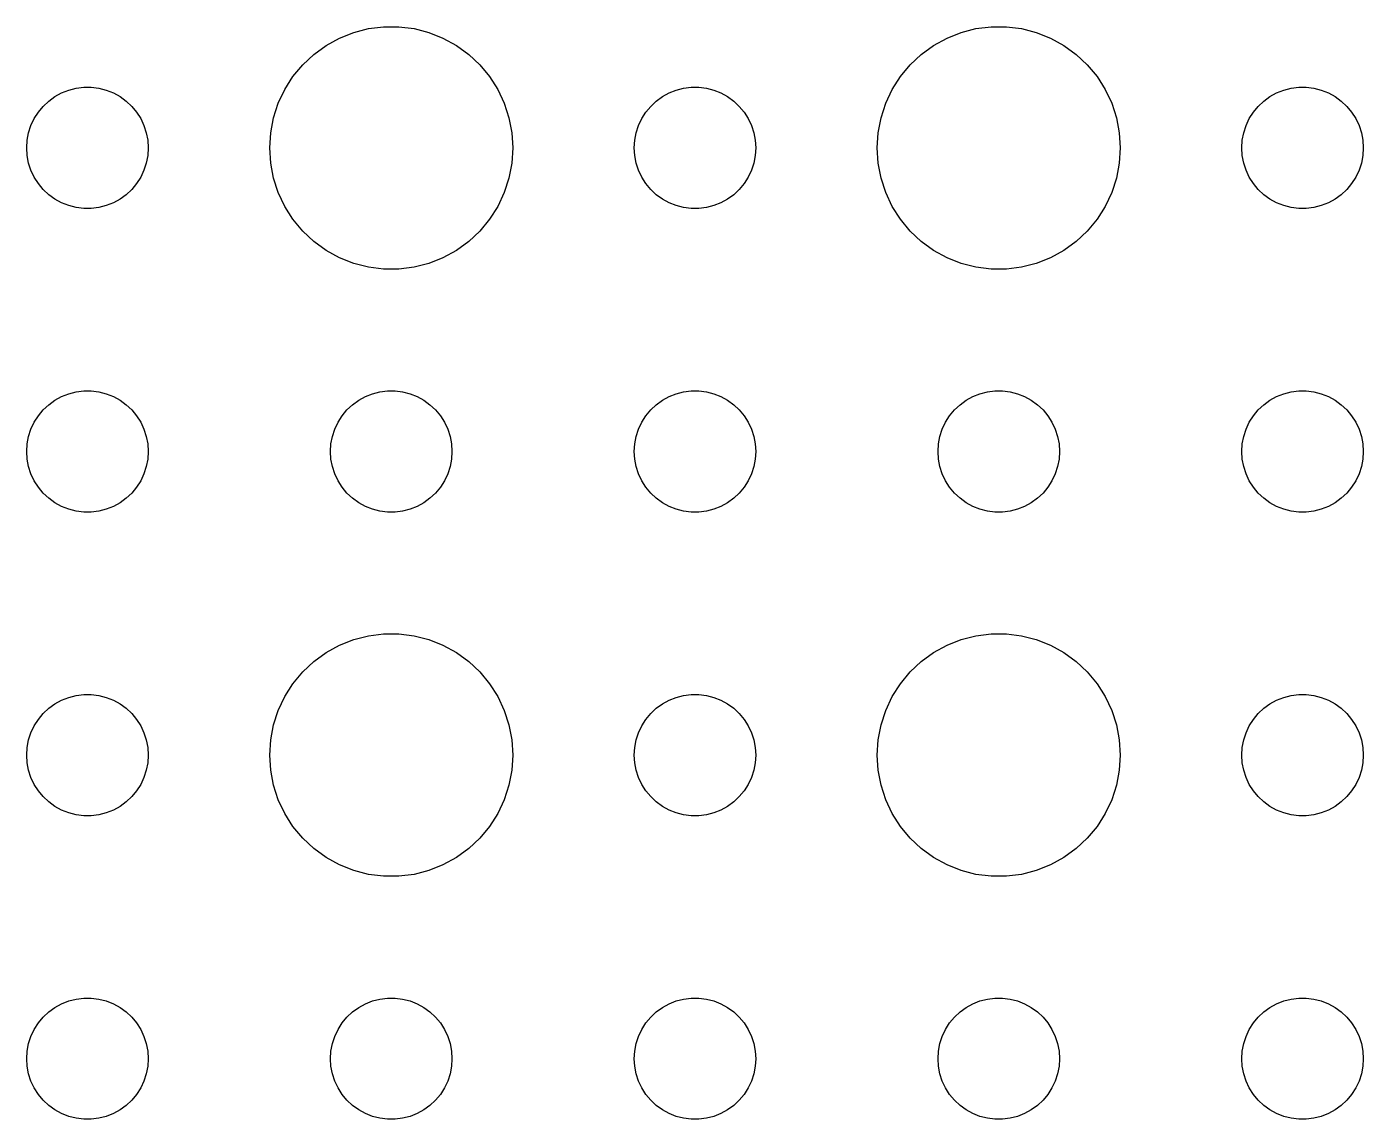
# Model space of a CAD drawing. Header units: metres. Extents: x -127 to 127, y -127 to 127.
# Drawn here: x -24 to 9, y -54 to -27.01 of the extents above; entities that cross this region are included whole.
import ezdxf

# ---------------------------------------------------------------- set-up
doc = ezdxf.new("R2010")
doc.units = ezdxf.units.M

msp = doc.modelspace()

# ---------------------------------------------------------------- linework, layer by layer
for p, q in [((-15.927, -27.1468), (-15.5621, -27.0531)), ((-15.5621, -27.0531), (-15.1884, -27.0059)), ((-15.1884, -27.0059), (-14.8116, -27.0059)), ((-14.8116, -27.0059), (-14.4379, -27.0531)), ((-14.4379, -27.0531), (-14.0729, -27.1468)), ((-0.92705, -27.1468), (-0.56213, -27.0531)), ((-0.56213, -27.0531), (-0.18837, -27.0059)), ((-0.18837, -27.0059), (0.18837, -27.0059)), ((0.18837, -27.0059), (0.56213, -27.0531)), ((0.56213, -27.0531), (0.92705, -27.1468)), ((-16.6075, -27.467), (-16.2773, -27.2855)), ((-16.2773, -27.2855), (-15.927, -27.1468)), ((-14.0729, -27.1468), (-13.7227, -27.2855)), ((-13.7227, -27.2855), (-13.3925, -27.467)), ((-1.60747, -27.467), (-1.27733, -27.2855)), ((-1.27733, -27.2855), (-0.92705, -27.1468)), ((0.92705, -27.1468), (1.27733, -27.2855)), ((1.27733, -27.2855), (1.60747, -27.467)), ((-17.1869, -27.9464), (-16.9123, -27.6884)), ((-16.9123, -27.6884), (-16.6075, -27.467)), ((-13.3925, -27.467), (-13.0877, -27.6884)), ((-13.0877, -27.6884), (-12.8131, -27.9464)), ((-2.1869, -27.9464), (-1.91226, -27.6884)), ((-1.91226, -27.6884), (-1.60747, -27.467)), ((1.60747, -27.467), (1.91226, -27.6884)), ((1.91226, -27.6884), (2.1869, -27.9464)), ((-17.427, -28.2366), (-17.1869, -27.9464)), ((-12.8131, -27.9464), (-12.5729, -28.2366)), ((-2.42705, -28.2366), (-2.1869, -27.9464)), ((2.1869, -27.9464), (2.42705, -28.2366)), ((-17.6289, -28.5547), (-17.427, -28.2366)), ((-12.5729, -28.2366), (-12.3711, -28.5547)), ((-2.62891, -28.5547), (-2.42705, -28.2366)), ((2.42705, -28.2366), (2.62891, -28.5547)), ((-23.3037, -28.7335), (-23.1387, -28.6427)), ((-23.1387, -28.6427), (-22.9635, -28.5734)), ((-22.9635, -28.5734), (-22.7811, -28.5266)), ((-22.7811, -28.5266), (-22.5942, -28.503)), ((-22.5942, -28.503), (-22.4058, -28.503)), ((-22.4058, -28.503), (-22.2189, -28.5266)), ((-22.2189, -28.5266), (-22.0365, -28.5734)), ((-22.0365, -28.5734), (-21.8613, -28.6427)), ((-21.8613, -28.6427), (-21.6963, -28.7335)), ((-17.7893, -28.8956), (-17.6289, -28.5547)), ((-12.3711, -28.5547), (-12.2107, -28.8956)), ((-8.30373, -28.7335), (-8.13866, -28.6427)), ((-8.13866, -28.6427), (-7.96352, -28.5734)), ((-7.96352, -28.5734), (-7.78107, -28.5266)), ((-7.78107, -28.5266), (-7.59418, -28.503)), ((-7.59418, -28.503), (-7.40581, -28.503)), ((-7.40581, -28.503), (-7.21892, -28.5266)), ((-7.21892, -28.5266), (-7.03647, -28.5734)), ((-7.03647, -28.5734), (-6.86133, -28.6427)), ((-6.86133, -28.6427), (-6.69626, -28.7335)), ((-2.78932, -28.8956), (-2.62891, -28.5547)), ((2.62891, -28.5547), (2.78932, -28.8956)), ((6.69626, -28.7335), (6.86133, -28.6427)), ((6.86133, -28.6427), (7.03647, -28.5734)), ((7.03647, -28.5734), (7.21892, -28.5266)), ((7.21892, -28.5266), (7.40581, -28.503)), ((7.40581, -28.503), (7.59418, -28.503)), ((7.59418, -28.503), (7.78107, -28.5266)), ((7.78107, -28.5266), (7.96352, -28.5734)), ((7.96352, -28.5734), (8.13866, -28.6427)), ((8.13866, -28.6427), (8.30373, -28.7335)), ((-23.7135, -29.1183), (-23.5934, -28.9732)), ((-23.5934, -28.9732), (-23.4561, -28.8442)), ((-23.4561, -28.8442), (-23.3037, -28.7335)), ((-21.6963, -28.7335), (-21.5439, -28.8442)), ((-21.5439, -28.8442), (-21.4065, -28.9732)), ((-21.4065, -28.9732), (-21.2865, -29.1183)), ((-17.9057, -29.2539), (-17.7893, -28.8956)), ((-12.2107, -28.8956), (-12.0942, -29.2539)), ((-8.71352, -29.1183), (-8.59344, -28.9732)), ((-8.59344, -28.9732), (-8.45613, -28.8442)), ((-8.45613, -28.8442), (-8.30373, -28.7335)), ((-6.69626, -28.7335), (-6.54385, -28.8442)), ((-6.54385, -28.8442), (-6.40654, -28.9732)), ((-6.40654, -28.9732), (-6.28647, -29.1183)), ((-2.90575, -29.2539), (-2.78932, -28.8956)), ((2.78932, -28.8956), (2.90575, -29.2539)), ((6.28647, -29.1183), (6.40654, -28.9732)), ((6.40654, -28.9732), (6.54385, -28.8442)), ((6.54385, -28.8442), (6.69626, -28.7335)), ((8.30373, -28.7335), (8.45613, -28.8442)), ((8.45613, -28.8442), (8.59344, -28.9732)), ((8.59344, -28.9732), (8.71352, -29.1183)), ((-23.8947, -29.4478), (-23.8145, -29.2774)), ((-23.8145, -29.2774), (-23.7135, -29.1183)), ((-21.2865, -29.1183), (-21.1855, -29.2774)), ((-21.1855, -29.2774), (-21.1053, -29.4478)), ((-17.9763, -29.624), (-17.9057, -29.2539)), ((-12.0942, -29.2539), (-12.0237, -29.624)), ((-8.89465, -29.4478), (-8.81445, -29.2774)), ((-8.81445, -29.2774), (-8.71352, -29.1183)), ((-6.28647, -29.1183), (-6.18553, -29.2774)), ((-6.18553, -29.2774), (-6.10533, -29.4478)), ((-2.97633, -29.624), (-2.90575, -29.2539)), ((2.90575, -29.2539), (2.97633, -29.624)), ((6.10533, -29.4478), (6.18553, -29.2774)), ((6.18553, -29.2774), (6.28647, -29.1183)), ((8.71352, -29.1183), (8.81445, -29.2774)), ((8.81445, -29.2774), (8.89465, -29.4478)), ((-23.9882, -29.812), (-23.9529, -29.627)), ((-23.9529, -29.627), (-23.8947, -29.4478)), ((-21.1053, -29.4478), (-21.0471, -29.627)), ((-21.0471, -29.627), (-21.0118, -29.812)), ((-18, -30), (-17.9763, -29.624)), ((-12.0237, -29.624), (-12, -30)), ((-8.98816, -29.812), (-8.95287, -29.627)), ((-8.95287, -29.627), (-8.89465, -29.4478)), ((-6.10533, -29.4478), (-6.04712, -29.627)), ((-6.04712, -29.627), (-6.01183, -29.812)), ((-3, -30), (-2.97633, -29.624)), ((2.97633, -29.624), (3, -30)), ((6.01183, -29.812), (6.04712, -29.627)), ((6.04712, -29.627), (6.10533, -29.4478)), ((8.89465, -29.4478), (8.95287, -29.627)), ((8.95287, -29.627), (8.98816, -29.812)), ((-24, -30), (-23.9882, -29.812)), ((-23.9882, -30.188), (-24, -30)), ((-21.0118, -29.812), (-21, -30)), ((-21, -30), (-21.0118, -30.188)), ((-17.9763, -30.376), (-18, -30)), ((-12, -30), (-12.0237, -30.376)), ((-9, -30), (-8.98816, -29.812)), ((-8.98816, -30.188), (-9, -30)), ((-6.01183, -29.812), (-6, -30)), ((-6, -30), (-6.01183, -30.188)), ((-2.97633, -30.376), (-3, -30)), ((3, -30), (2.97633, -30.376)), ((6, -30), (6.01183, -29.812)), ((6.01183, -30.188), (6, -30)), ((8.98816, -29.812), (9, -30)), ((9, -30), (8.98816, -30.188)), ((-23.9529, -30.373), (-23.9882, -30.188)), ((-21.0118, -30.188), (-21.0471, -30.373)), ((-8.95287, -30.373), (-8.98816, -30.188)), ((-6.01183, -30.188), (-6.04712, -30.373)), ((6.04712, -30.373), (6.01183, -30.188)), ((8.98816, -30.188), (8.95287, -30.373)), ((-23.8947, -30.5522), (-23.9529, -30.373)), ((-23.8145, -30.7226), (-23.8947, -30.5522)), ((-21.1053, -30.5522), (-21.1855, -30.7226)), ((-21.0471, -30.373), (-21.1053, -30.5522)), ((-17.9057, -30.7461), (-17.9763, -30.376)), ((-12.0237, -30.376), (-12.0942, -30.7461)), ((-8.89465, -30.5522), (-8.95287, -30.373)), ((-8.81445, -30.7226), (-8.89465, -30.5522)), ((-6.10533, -30.5522), (-6.18553, -30.7226)), ((-6.04712, -30.373), (-6.10533, -30.5522)), ((-2.90575, -30.7461), (-2.97633, -30.376)), ((2.97633, -30.376), (2.90575, -30.7461)), ((6.10533, -30.5522), (6.04712, -30.373)), ((6.18553, -30.7226), (6.10533, -30.5522)), ((8.89465, -30.5522), (8.81445, -30.7226)), ((8.95287, -30.373), (8.89465, -30.5522)), ((-23.7135, -30.8817), (-23.8145, -30.7226)), ((-23.5934, -31.0268), (-23.7135, -30.8817)), ((-21.2865, -30.8817), (-21.4065, -31.0268)), ((-21.1855, -30.7226), (-21.2865, -30.8817)), ((-17.7893, -31.1044), (-17.9057, -30.7461)), ((-12.0942, -30.7461), (-12.2107, -31.1044)), ((-8.71352, -30.8817), (-8.81445, -30.7226)), ((-8.59344, -31.0268), (-8.71352, -30.8817)), ((-6.28647, -30.8817), (-6.40654, -31.0268)), ((-6.18553, -30.7226), (-6.28647, -30.8817)), ((-2.78932, -31.1044), (-2.90575, -30.7461)), ((2.90575, -30.7461), (2.78932, -31.1044)), ((6.28647, -30.8817), (6.18553, -30.7226)), ((6.40654, -31.0268), (6.28647, -30.8817)), ((8.71352, -30.8817), (8.59344, -31.0268)), ((8.81445, -30.7226), (8.71352, -30.8817)), ((-23.4561, -31.1558), (-23.5934, -31.0268)), ((-23.3037, -31.2665), (-23.4561, -31.1558)), ((-23.1387, -31.3572), (-23.3037, -31.2665)), ((-21.6963, -31.2665), (-21.8613, -31.3572)), ((-21.5439, -31.1558), (-21.6963, -31.2665)), ((-21.4065, -31.0268), (-21.5439, -31.1558)), ((-17.6289, -31.4453), (-17.7893, -31.1044)), ((-12.2107, -31.1044), (-12.3711, -31.4453)), ((-8.45613, -31.1558), (-8.59344, -31.0268)), ((-8.30373, -31.2665), (-8.45613, -31.1558)), ((-8.13866, -31.3572), (-8.30373, -31.2665)), ((-6.69626, -31.2665), (-6.86133, -31.3572)), ((-6.54385, -31.1558), (-6.69626, -31.2665)), ((-6.40654, -31.0268), (-6.54385, -31.1558)), ((-2.62891, -31.4453), (-2.78932, -31.1044)), ((2.78932, -31.1044), (2.62891, -31.4453)), ((6.54385, -31.1558), (6.40654, -31.0268)), ((6.69626, -31.2665), (6.54385, -31.1558)), ((6.86133, -31.3572), (6.69626, -31.2665)), ((8.30373, -31.2665), (8.13866, -31.3572)), ((8.45613, -31.1558), (8.30373, -31.2665)), ((8.59344, -31.0268), (8.45613, -31.1558)), ((-22.9635, -31.4266), (-23.1387, -31.3572)), ((-22.7811, -31.4734), (-22.9635, -31.4266)), ((-22.5942, -31.497), (-22.7811, -31.4734)), ((-22.4058, -31.497), (-22.5942, -31.497)), ((-22.2189, -31.4734), (-22.4058, -31.497)), ((-22.0365, -31.4266), (-22.2189, -31.4734)), ((-21.8613, -31.3572), (-22.0365, -31.4266)), ((-17.427, -31.7634), (-17.6289, -31.4453)), ((-12.3711, -31.4453), (-12.5729, -31.7634)), ((-7.96352, -31.4266), (-8.13866, -31.3572)), ((-7.78107, -31.4734), (-7.96352, -31.4266)), ((-7.59418, -31.497), (-7.78107, -31.4734)), ((-7.40581, -31.497), (-7.59418, -31.497)), ((-7.21892, -31.4734), (-7.40581, -31.497)), ((-7.03647, -31.4266), (-7.21892, -31.4734)), ((-6.86133, -31.3572), (-7.03647, -31.4266)), ((-2.42705, -31.7634), (-2.62891, -31.4453)), ((2.62891, -31.4453), (2.42705, -31.7634)), ((7.03647, -31.4266), (6.86133, -31.3572)), ((7.21892, -31.4734), (7.03647, -31.4266)), ((7.40581, -31.497), (7.21892, -31.4734)), ((7.59418, -31.497), (7.40581, -31.497)), ((7.78107, -31.4734), (7.59418, -31.497)), ((7.96352, -31.4266), (7.78107, -31.4734)), ((8.13866, -31.3572), (7.96352, -31.4266)), ((-17.1869, -32.0536), (-17.427, -31.7634)), ((-12.5729, -31.7634), (-12.8131, -32.0536)), ((-2.1869, -32.0536), (-2.42705, -31.7634)), ((2.42705, -31.7634), (2.1869, -32.0536)), ((-16.9123, -32.3115), (-17.1869, -32.0536)), ((-16.6075, -32.533), (-16.9123, -32.3115)), ((-13.0877, -32.3115), (-13.3925, -32.533)), ((-12.8131, -32.0536), (-13.0877, -32.3115)), ((-1.91226, -32.3115), (-2.1869, -32.0536)), ((-1.60747, -32.533), (-1.91226, -32.3115)), ((1.91226, -32.3115), (1.60747, -32.533)), ((2.1869, -32.0536), (1.91226, -32.3115)), ((-16.2773, -32.7145), (-16.6075, -32.533)), ((-13.3925, -32.533), (-13.7227, -32.7145)), ((-1.27733, -32.7145), (-1.60747, -32.533)), ((1.60747, -32.533), (1.27733, -32.7145)), ((-15.927, -32.8532), (-16.2773, -32.7145)), ((-15.5621, -32.9469), (-15.927, -32.8532)), ((-15.1884, -32.9941), (-15.5621, -32.9469)), ((-14.8116, -32.9941), (-15.1884, -32.9941)), ((-14.4379, -32.9469), (-14.8116, -32.9941)), ((-14.0729, -32.8532), (-14.4379, -32.9469)), ((-13.7227, -32.7145), (-14.0729, -32.8532)), ((-0.92705, -32.8532), (-1.27733, -32.7145)), ((-0.56213, -32.9469), (-0.92705, -32.8532)), ((-0.18837, -32.9941), (-0.56213, -32.9469)), ((0.18837, -32.9941), (-0.18837, -32.9941)), ((0.56213, -32.9469), (0.18837, -32.9941)), ((0.92705, -32.8532), (0.56213, -32.9469)), ((1.27733, -32.7145), (0.92705, -32.8532)), ((-23.4561, -36.3442), (-23.3037, -36.2335)), ((-23.3037, -36.2335), (-23.1387, -36.1428)), ((-23.1387, -36.1428), (-22.9635, -36.0734)), ((-22.9635, -36.0734), (-22.7811, -36.0266)), ((-22.7811, -36.0266), (-22.5942, -36.003)), ((-22.5942, -36.003), (-22.4058, -36.003)), ((-22.4058, -36.003), (-22.2189, -36.0266)), ((-22.2189, -36.0266), (-22.0365, -36.0734)), ((-22.0365, -36.0734), (-21.8613, -36.1428)), ((-21.8613, -36.1428), (-21.6963, -36.2335)), ((-21.6963, -36.2335), (-21.5439, -36.3442)), ((-15.9561, -36.3442), (-15.8037, -36.2335)), ((-15.8037, -36.2335), (-15.6387, -36.1428)), ((-15.6387, -36.1428), (-15.4635, -36.0734)), ((-15.4635, -36.0734), (-15.2811, -36.0266)), ((-15.2811, -36.0266), (-15.0942, -36.003)), ((-15.0942, -36.003), (-14.9058, -36.003)), ((-14.9058, -36.003), (-14.7189, -36.0266)), ((-14.7189, -36.0266), (-14.5365, -36.0734)), ((-14.5365, -36.0734), (-14.3613, -36.1428)), ((-14.3613, -36.1428), (-14.1963, -36.2335)), ((-14.1963, -36.2335), (-14.0439, -36.3442)), ((-8.45613, -36.3442), (-8.30373, -36.2335)), ((-8.30373, -36.2335), (-8.13866, -36.1428)), ((-8.13866, -36.1428), (-7.96352, -36.0734)), ((-7.96352, -36.0734), (-7.78107, -36.0266)), ((-7.78107, -36.0266), (-7.59418, -36.003)), ((-7.59418, -36.003), (-7.40581, -36.003)), ((-7.40581, -36.003), (-7.21892, -36.0266)), ((-7.21892, -36.0266), (-7.03647, -36.0734)), ((-7.03647, -36.0734), (-6.86133, -36.1428)), ((-6.86133, -36.1428), (-6.69626, -36.2335)), ((-6.69626, -36.2335), (-6.54385, -36.3442)), ((-0.95613, -36.3442), (-0.80373, -36.2335)), ((-0.80373, -36.2335), (-0.63866, -36.1428)), ((-0.63866, -36.1428), (-0.46352, -36.0734)), ((-0.46352, -36.0734), (-0.28107, -36.0266)), ((-0.28107, -36.0266), (-0.09418, -36.003)), ((-0.09418, -36.003), (0.09418, -36.003)), ((0.09418, -36.003), (0.28107, -36.0266)), ((0.28107, -36.0266), (0.46352, -36.0734)), ((0.46352, -36.0734), (0.63866, -36.1428)), ((0.63866, -36.1428), (0.80373, -36.2335)), ((0.80373, -36.2335), (0.95613, -36.3442)), ((6.54385, -36.3442), (6.69626, -36.2335)), ((6.69626, -36.2335), (6.86133, -36.1428)), ((6.86133, -36.1428), (7.03647, -36.0734)), ((7.03647, -36.0734), (7.21892, -36.0266)), ((7.21892, -36.0266), (7.40581, -36.003)), ((7.40581, -36.003), (7.59418, -36.003)), ((7.59418, -36.003), (7.78107, -36.0266)), ((7.78107, -36.0266), (7.96352, -36.0734)), ((7.96352, -36.0734), (8.13866, -36.1428)), ((8.13866, -36.1428), (8.30373, -36.2335)), ((8.30373, -36.2335), (8.45613, -36.3442)), ((-23.8145, -36.7774), (-23.7135, -36.6183)), ((-23.7135, -36.6183), (-23.5934, -36.4732)), ((-23.5934, -36.4732), (-23.4561, -36.3442)), ((-21.5439, -36.3442), (-21.4065, -36.4732)), ((-21.4065, -36.4732), (-21.2865, -36.6183)), ((-21.2865, -36.6183), (-21.1855, -36.7774)), ((-16.3145, -36.7774), (-16.2135, -36.6183)), ((-16.2135, -36.6183), (-16.0934, -36.4732)), ((-16.0934, -36.4732), (-15.9561, -36.3442)), ((-14.0439, -36.3442), (-13.9065, -36.4732)), ((-13.9065, -36.4732), (-13.7865, -36.6183)), ((-13.7865, -36.6183), (-13.6855, -36.7774)), ((-8.81445, -36.7774), (-8.71352, -36.6183)), ((-8.71352, -36.6183), (-8.59344, -36.4732)), ((-8.59344, -36.4732), (-8.45613, -36.3442)), ((-6.54385, -36.3442), (-6.40654, -36.4732)), ((-6.40654, -36.4732), (-6.28647, -36.6183)), ((-6.28647, -36.6183), (-6.18553, -36.7774)), ((-1.31445, -36.7774), (-1.21352, -36.6183)), ((-1.21352, -36.6183), (-1.09344, -36.4732)), ((-1.09344, -36.4732), (-0.95613, -36.3442)), ((0.95613, -36.3442), (1.09344, -36.4732)), ((1.09344, -36.4732), (1.21352, -36.6183)), ((1.21352, -36.6183), (1.31445, -36.7774)), ((6.18553, -36.7774), (6.28647, -36.6183)), ((6.28647, -36.6183), (6.40654, -36.4732)), ((6.40654, -36.4732), (6.54385, -36.3442)), ((8.45613, -36.3442), (8.59344, -36.4732)), ((8.59344, -36.4732), (8.71352, -36.6183)), ((8.71352, -36.6183), (8.81445, -36.7774)), ((-23.9529, -37.127), (-23.8947, -36.9478)), ((-23.8947, -36.9478), (-23.8145, -36.7774)), ((-21.1855, -36.7774), (-21.1053, -36.9478)), ((-21.1053, -36.9478), (-21.0471, -37.127)), ((-16.4529, -37.127), (-16.3947, -36.9478)), ((-16.3947, -36.9478), (-16.3145, -36.7774)), ((-13.6855, -36.7774), (-13.6053, -36.9478)), ((-13.6053, -36.9478), (-13.5471, -37.127)), ((-8.95287, -37.127), (-8.89465, -36.9478)), ((-8.89465, -36.9478), (-8.81445, -36.7774)), ((-6.18553, -36.7774), (-6.10533, -36.9478)), ((-6.10533, -36.9478), (-6.04712, -37.127)), ((-1.45287, -37.127), (-1.39465, -36.9478)), ((-1.39465, -36.9478), (-1.31445, -36.7774)), ((1.31445, -36.7774), (1.39465, -36.9478)), ((1.39465, -36.9478), (1.45287, -37.127)), ((6.04712, -37.127), (6.10533, -36.9478)), ((6.10533, -36.9478), (6.18553, -36.7774)), ((8.81445, -36.7774), (8.89465, -36.9478)), ((8.89465, -36.9478), (8.95287, -37.127)), ((-23.9882, -37.312), (-23.9529, -37.127)), ((-21.0471, -37.127), (-21.0118, -37.312)), ((-16.4882, -37.312), (-16.4529, -37.127)), ((-13.5471, -37.127), (-13.5118, -37.312)), ((-8.98816, -37.312), (-8.95287, -37.127)), ((-6.04712, -37.127), (-6.01183, -37.312)), ((-1.48816, -37.312), (-1.45287, -37.127)), ((1.45287, -37.127), (1.48816, -37.312)), ((6.01183, -37.312), (6.04712, -37.127)), ((8.95287, -37.127), (8.98816, -37.312)), ((-24, -37.5), (-23.9882, -37.312)), ((-23.9882, -37.688), (-24, -37.5)), ((-21.0118, -37.312), (-21, -37.5)), ((-21, -37.5), (-21.0118, -37.688)), ((-16.5, -37.5), (-16.4882, -37.312)), ((-16.4882, -37.688), (-16.5, -37.5)), ((-13.5118, -37.312), (-13.5, -37.5)), ((-13.5, -37.5), (-13.5118, -37.688)), ((-9, -37.5), (-8.98816, -37.312)), ((-8.98816, -37.688), (-9, -37.5)), ((-6.01183, -37.312), (-6, -37.5)), ((-6, -37.5), (-6.01183, -37.688)), ((-1.5, -37.5), (-1.48816, -37.312)), ((-1.48816, -37.688), (-1.5, -37.5)), ((1.48816, -37.312), (1.5, -37.5)), ((1.5, -37.5), (1.48816, -37.688)), ((6, -37.5), (6.01183, -37.312)), ((6.01183, -37.688), (6, -37.5)), ((8.98816, -37.312), (9, -37.5)), ((9, -37.5), (8.98816, -37.688)), ((-23.9529, -37.873), (-23.9882, -37.688)), ((-23.8947, -38.0522), (-23.9529, -37.873)), ((-21.0471, -37.873), (-21.1053, -38.0522)), ((-21.0118, -37.688), (-21.0471, -37.873)), ((-16.4529, -37.873), (-16.4882, -37.688)), ((-16.3947, -38.0522), (-16.4529, -37.873)), ((-13.5471, -37.873), (-13.6053, -38.0522)), ((-13.5118, -37.688), (-13.5471, -37.873)), ((-8.95287, -37.873), (-8.98816, -37.688)), ((-8.89465, -38.0522), (-8.95287, -37.873)), ((-6.04712, -37.873), (-6.10533, -38.0522)), ((-6.01183, -37.688), (-6.04712, -37.873)), ((-1.45287, -37.873), (-1.48816, -37.688)), ((-1.39465, -38.0522), (-1.45287, -37.873)), ((1.45287, -37.873), (1.39465, -38.0522)), ((1.48816, -37.688), (1.45287, -37.873)), ((6.04712, -37.873), (6.01183, -37.688)), ((6.10533, -38.0522), (6.04712, -37.873)), ((8.95287, -37.873), (8.89465, -38.0522)), ((8.98816, -37.688), (8.95287, -37.873)), ((-23.8145, -38.2226), (-23.8947, -38.0522)), ((-23.7135, -38.3817), (-23.8145, -38.2226)), ((-21.1855, -38.2226), (-21.2865, -38.3817)), ((-21.1053, -38.0522), (-21.1855, -38.2226)), ((-16.3145, -38.2226), (-16.3947, -38.0522)), ((-16.2135, -38.3817), (-16.3145, -38.2226)), ((-13.6855, -38.2226), (-13.7865, -38.3817)), ((-13.6053, -38.0522), (-13.6855, -38.2226)), ((-8.81445, -38.2226), (-8.89465, -38.0522)), ((-8.71352, -38.3817), (-8.81445, -38.2226)), ((-6.18553, -38.2226), (-6.28647, -38.3817)), ((-6.10533, -38.0522), (-6.18553, -38.2226)), ((-1.31445, -38.2226), (-1.39465, -38.0522)), ((-1.21352, -38.3817), (-1.31445, -38.2226)), ((1.31445, -38.2226), (1.21352, -38.3817)), ((1.39465, -38.0522), (1.31445, -38.2226)), ((6.18553, -38.2226), (6.10533, -38.0522)), ((6.28647, -38.3817), (6.18553, -38.2226)), ((8.81445, -38.2226), (8.71352, -38.3817)), ((8.89465, -38.0522), (8.81445, -38.2226)), ((-23.5934, -38.5268), (-23.7135, -38.3817)), ((-23.4561, -38.6558), (-23.5934, -38.5268)), ((-21.4065, -38.5268), (-21.5439, -38.6558)), ((-21.2865, -38.3817), (-21.4065, -38.5268)), ((-16.0934, -38.5268), (-16.2135, -38.3817)), ((-15.9561, -38.6558), (-16.0934, -38.5268)), ((-13.9065, -38.5268), (-14.0439, -38.6558)), ((-13.7865, -38.3817), (-13.9065, -38.5268)), ((-8.59344, -38.5268), (-8.71352, -38.3817)), ((-8.45613, -38.6558), (-8.59344, -38.5268)), ((-6.40654, -38.5268), (-6.54385, -38.6558)), ((-6.28647, -38.3817), (-6.40654, -38.5268)), ((-1.09344, -38.5268), (-1.21352, -38.3817)), ((-0.95613, -38.6558), (-1.09344, -38.5268)), ((1.09344, -38.5268), (0.95613, -38.6558)), ((1.21352, -38.3817), (1.09344, -38.5268)), ((6.40654, -38.5268), (6.28647, -38.3817)), ((6.54385, -38.6558), (6.40654, -38.5268)), ((8.59344, -38.5268), (8.45613, -38.6558)), ((8.71352, -38.3817), (8.59344, -38.5268)), ((-23.3037, -38.7665), (-23.4561, -38.6558)), ((-23.1387, -38.8572), (-23.3037, -38.7665)), ((-22.9635, -38.9266), (-23.1387, -38.8572)), ((-22.7811, -38.9734), (-22.9635, -38.9266)), ((-22.0365, -38.9266), (-22.2189, -38.9734)), ((-21.8613, -38.8572), (-22.0365, -38.9266)), ((-21.6963, -38.7665), (-21.8613, -38.8572)), ((-21.5439, -38.6558), (-21.6963, -38.7665)), ((-15.8037, -38.7665), (-15.9561, -38.6558)), ((-15.6387, -38.8572), (-15.8037, -38.7665)), ((-15.4635, -38.9266), (-15.6387, -38.8572)), ((-15.2811, -38.9734), (-15.4635, -38.9266)), ((-14.5365, -38.9266), (-14.7189, -38.9734)), ((-14.3613, -38.8572), (-14.5365, -38.9266)), ((-14.1963, -38.7665), (-14.3613, -38.8572)), ((-14.0439, -38.6558), (-14.1963, -38.7665)), ((-8.30373, -38.7665), (-8.45613, -38.6558)), ((-8.13866, -38.8572), (-8.30373, -38.7665)), ((-7.96352, -38.9266), (-8.13866, -38.8572)), ((-7.78107, -38.9734), (-7.96352, -38.9266)), ((-7.03647, -38.9266), (-7.21892, -38.9734)), ((-6.86133, -38.8572), (-7.03647, -38.9266)), ((-6.69626, -38.7665), (-6.86133, -38.8572)), ((-6.54385, -38.6558), (-6.69626, -38.7665)), ((-0.80373, -38.7665), (-0.95613, -38.6558)), ((-0.63866, -38.8572), (-0.80373, -38.7665)), ((-0.46352, -38.9266), (-0.63866, -38.8572)), ((-0.28107, -38.9734), (-0.46352, -38.9266)), ((0.46352, -38.9266), (0.28107, -38.9734)), ((0.63866, -38.8572), (0.46352, -38.9266)), ((0.80373, -38.7665), (0.63866, -38.8572)), ((0.95613, -38.6558), (0.80373, -38.7665)), ((6.69626, -38.7665), (6.54385, -38.6558)), ((6.86133, -38.8572), (6.69626, -38.7665)), ((7.03647, -38.9266), (6.86133, -38.8572)), ((7.21892, -38.9734), (7.03647, -38.9266)), ((7.96352, -38.9266), (7.78107, -38.9734)), ((8.13866, -38.8572), (7.96352, -38.9266)), ((8.30373, -38.7665), (8.13866, -38.8572)), ((8.45613, -38.6558), (8.30373, -38.7665)), ((-22.5942, -38.997), (-22.7811, -38.9734)), ((-22.4058, -38.997), (-22.5942, -38.997)), ((-22.2189, -38.9734), (-22.4058, -38.997)), ((-15.0942, -38.997), (-15.2811, -38.9734)), ((-14.9058, -38.997), (-15.0942, -38.997)), ((-14.7189, -38.9734), (-14.9058, -38.997)), ((-7.59418, -38.997), (-7.78107, -38.9734)), ((-7.40581, -38.997), (-7.59418, -38.997)), ((-7.21892, -38.9734), (-7.40581, -38.997)), ((-0.09418, -38.997), (-0.28107, -38.9734)), ((0.09418, -38.997), (-0.09418, -38.997)), ((0.28107, -38.9734), (0.09418, -38.997)), ((7.40581, -38.997), (7.21892, -38.9734)), ((7.59418, -38.997), (7.40581, -38.997)), ((7.78107, -38.9734), (7.59418, -38.997)), ((-16.2773, -42.2855), (-15.927, -42.1468)), ((-15.927, -42.1468), (-15.5621, -42.0531)), ((-15.5621, -42.0531), (-15.1884, -42.0059)), ((-15.1884, -42.0059), (-14.8116, -42.0059)), ((-14.8116, -42.0059), (-14.4379, -42.0531)), ((-14.4379, -42.0531), (-14.0729, -42.1468)), ((-14.0729, -42.1468), (-13.7227, -42.2855)), ((-1.27733, -42.2855), (-0.92705, -42.1468)), ((-0.92705, -42.1468), (-0.56213, -42.0531)), ((-0.56213, -42.0531), (-0.18837, -42.0059)), ((-0.18837, -42.0059), (0.18837, -42.0059)), ((0.18837, -42.0059), (0.56213, -42.0531)), ((0.56213, -42.0531), (0.92705, -42.1468)), ((0.92705, -42.1468), (1.27733, -42.2855)), ((-16.9123, -42.6885), (-16.6075, -42.467)), ((-16.6075, -42.467), (-16.2773, -42.2855)), ((-13.7227, -42.2855), (-13.3925, -42.467)), ((-13.3925, -42.467), (-13.0877, -42.6885)), ((-1.91226, -42.6885), (-1.60747, -42.467)), ((-1.60747, -42.467), (-1.27733, -42.2855)), ((1.27733, -42.2855), (1.60747, -42.467)), ((1.60747, -42.467), (1.91226, -42.6885)), ((-17.1869, -42.9464), (-16.9123, -42.6885)), ((-13.0877, -42.6885), (-12.8131, -42.9464)), ((-2.1869, -42.9464), (-1.91226, -42.6885)), ((1.91226, -42.6885), (2.1869, -42.9464)), ((-17.427, -43.2366), (-17.1869, -42.9464)), ((-12.8131, -42.9464), (-12.5729, -43.2366)), ((-2.42705, -43.2366), (-2.1869, -42.9464)), ((2.1869, -42.9464), (2.42705, -43.2366)), ((-22.9635, -43.5734), (-22.7811, -43.5266)), ((-22.7811, -43.5266), (-22.5942, -43.503)), ((-22.5942, -43.503), (-22.4058, -43.503)), ((-22.4058, -43.503), (-22.2189, -43.5266)), ((-22.2189, -43.5266), (-22.0365, -43.5734)), ((-17.7893, -43.8956), (-17.6289, -43.5547)), ((-17.6289, -43.5547), (-17.427, -43.2366)), ((-12.5729, -43.2366), (-12.3711, -43.5547)), ((-12.3711, -43.5547), (-12.2107, -43.8956)), ((-7.96352, -43.5734), (-7.78107, -43.5266)), ((-7.78107, -43.5266), (-7.59418, -43.503)), ((-7.59418, -43.503), (-7.40581, -43.503)), ((-7.40581, -43.503), (-7.21892, -43.5266)), ((-7.21892, -43.5266), (-7.03647, -43.5734)), ((-2.78932, -43.8956), (-2.62891, -43.5547)), ((-2.62891, -43.5547), (-2.42705, -43.2366)), ((2.42705, -43.2366), (2.62891, -43.5547)), ((2.62891, -43.5547), (2.78932, -43.8956)), ((7.03647, -43.5734), (7.21892, -43.5266)), ((7.21892, -43.5266), (7.40581, -43.503)), ((7.40581, -43.503), (7.59418, -43.503)), ((7.59418, -43.503), (7.78107, -43.5266)), ((7.78107, -43.5266), (7.96352, -43.5734)), ((-23.5934, -43.9732), (-23.4561, -43.8442)), ((-23.4561, -43.8442), (-23.3037, -43.7335)), ((-23.3037, -43.7335), (-23.1387, -43.6428)), ((-23.1387, -43.6428), (-22.9635, -43.5734)), ((-22.0365, -43.5734), (-21.8613, -43.6428)), ((-21.8613, -43.6428), (-21.6963, -43.7335)), ((-21.6963, -43.7335), (-21.5439, -43.8442)), ((-21.5439, -43.8442), (-21.4065, -43.9732)), ((-8.59344, -43.9732), (-8.45613, -43.8442)), ((-8.45613, -43.8442), (-8.30373, -43.7335)), ((-8.30373, -43.7335), (-8.13866, -43.6428)), ((-8.13866, -43.6428), (-7.96352, -43.5734)), ((-7.03647, -43.5734), (-6.86133, -43.6428)), ((-6.86133, -43.6428), (-6.69626, -43.7335)), ((-6.69626, -43.7335), (-6.54385, -43.8442)), ((-6.54385, -43.8442), (-6.40654, -43.9732)), ((6.40654, -43.9732), (6.54385, -43.8442)), ((6.54385, -43.8442), (6.69626, -43.7335)), ((6.69626, -43.7335), (6.86133, -43.6428)), ((6.86133, -43.6428), (7.03647, -43.5734)), ((7.96352, -43.5734), (8.13866, -43.6428)), ((8.13866, -43.6428), (8.30373, -43.7335)), ((8.30373, -43.7335), (8.45613, -43.8442)), ((8.45613, -43.8442), (8.59344, -43.9732)), ((-23.8145, -44.2774), (-23.7135, -44.1183)), ((-23.7135, -44.1183), (-23.5934, -43.9732)), ((-21.4065, -43.9732), (-21.2865, -44.1183)), ((-21.2865, -44.1183), (-21.1855, -44.2774)), ((-17.9057, -44.2539), (-17.7893, -43.8956)), ((-12.2107, -43.8956), (-12.0942, -44.2539)), ((-8.81445, -44.2774), (-8.71352, -44.1183)), ((-8.71352, -44.1183), (-8.59344, -43.9732)), ((-6.40654, -43.9732), (-6.28647, -44.1183)), ((-6.28647, -44.1183), (-6.18553, -44.2774)), ((-2.90575, -44.2539), (-2.78932, -43.8956)), ((2.78932, -43.8956), (2.90575, -44.2539)), ((6.18553, -44.2774), (6.28647, -44.1183)), ((6.28647, -44.1183), (6.40654, -43.9732)), ((8.59344, -43.9732), (8.71352, -44.1183)), ((8.71352, -44.1183), (8.81445, -44.2774)), ((-23.9529, -44.627), (-23.8947, -44.4478)), ((-23.8947, -44.4478), (-23.8145, -44.2774)), ((-21.1855, -44.2774), (-21.1053, -44.4478)), ((-21.1053, -44.4478), (-21.0471, -44.627)), ((-17.9763, -44.624), (-17.9057, -44.2539)), ((-12.0942, -44.2539), (-12.0237, -44.624)), ((-8.95287, -44.627), (-8.89465, -44.4478)), ((-8.89465, -44.4478), (-8.81445, -44.2774)), ((-6.18553, -44.2774), (-6.10533, -44.4478)), ((-6.10533, -44.4478), (-6.04712, -44.627)), ((-2.97633, -44.624), (-2.90575, -44.2539)), ((2.90575, -44.2539), (2.97633, -44.624)), ((6.04712, -44.627), (6.10533, -44.4478)), ((6.10533, -44.4478), (6.18553, -44.2774)), ((8.81445, -44.2774), (8.89465, -44.4478)), ((8.89465, -44.4478), (8.95287, -44.627)), ((-24, -45), (-23.9882, -44.812)), ((-23.9882, -44.812), (-23.9529, -44.627)), ((-21.0471, -44.627), (-21.0118, -44.812)), ((-21.0118, -44.812), (-21, -45)), ((-18, -45), (-17.9763, -44.624)), ((-12.0237, -44.624), (-12, -45)), ((-9, -45), (-8.98816, -44.812)), ((-8.98816, -44.812), (-8.95287, -44.627)), ((-6.04712, -44.627), (-6.01183, -44.812)), ((-6.01183, -44.812), (-6, -45)), ((-3, -45), (-2.97633, -44.624)), ((2.97633, -44.624), (3, -45)), ((6, -45), (6.01183, -44.812)), ((6.01183, -44.812), (6.04712, -44.627)), ((8.95287, -44.627), (8.98816, -44.812)), ((8.98816, -44.812), (9, -45)), ((-23.9882, -45.188), (-24, -45)), ((-23.9529, -45.373), (-23.9882, -45.188)), ((-21.0118, -45.188), (-21.0471, -45.373)), ((-21, -45), (-21.0118, -45.188)), ((-17.9763, -45.376), (-18, -45)), ((-12, -45), (-12.0237, -45.376)), ((-8.98816, -45.188), (-9, -45)), ((-8.95287, -45.373), (-8.98816, -45.188)), ((-6.01183, -45.188), (-6.04712, -45.373)), ((-6, -45), (-6.01183, -45.188)), ((-2.97633, -45.376), (-3, -45)), ((3, -45), (2.97633, -45.376)), ((6.01183, -45.188), (6, -45)), ((6.04712, -45.373), (6.01183, -45.188)), ((8.98816, -45.188), (8.95287, -45.373)), ((9, -45), (8.98816, -45.188)), ((-23.8947, -45.5522), (-23.9529, -45.373)), ((-21.0471, -45.373), (-21.1053, -45.5522)), ((-17.9057, -45.7461), (-17.9763, -45.376)), ((-12.0237, -45.376), (-12.0942, -45.7461)), ((-8.89465, -45.5522), (-8.95287, -45.373)), ((-6.04712, -45.373), (-6.10533, -45.5522)), ((-2.90575, -45.7461), (-2.97633, -45.376)), ((2.97633, -45.376), (2.90575, -45.7461)), ((6.10533, -45.5522), (6.04712, -45.373)), ((8.95287, -45.373), (8.89465, -45.5522)), ((-23.8145, -45.7226), (-23.8947, -45.5522)), ((-23.7135, -45.8817), (-23.8145, -45.7226)), ((-21.1855, -45.7226), (-21.2865, -45.8817)), ((-21.1053, -45.5522), (-21.1855, -45.7226)), ((-17.7893, -46.1044), (-17.9057, -45.7461)), ((-12.0942, -45.7461), (-12.2107, -46.1044)), ((-8.81445, -45.7226), (-8.89465, -45.5522)), ((-8.71352, -45.8817), (-8.81445, -45.7226)), ((-6.18553, -45.7226), (-6.28647, -45.8817)), ((-6.10533, -45.5522), (-6.18553, -45.7226)), ((-2.78932, -46.1044), (-2.90575, -45.7461)), ((2.90575, -45.7461), (2.78932, -46.1044)), ((6.18553, -45.7226), (6.10533, -45.5522)), ((6.28647, -45.8817), (6.18553, -45.7226)), ((8.81445, -45.7226), (8.71352, -45.8817)), ((8.89465, -45.5522), (8.81445, -45.7226)), ((-23.5934, -46.0268), (-23.7135, -45.8817)), ((-23.4561, -46.1558), (-23.5934, -46.0268)), ((-23.3037, -46.2665), (-23.4561, -46.1558)), ((-21.5439, -46.1558), (-21.6963, -46.2665)), ((-21.4065, -46.0268), (-21.5439, -46.1558)), ((-21.2865, -45.8817), (-21.4065, -46.0268)), ((-17.6289, -46.4453), (-17.7893, -46.1044)), ((-12.2107, -46.1044), (-12.3711, -46.4453)), ((-8.59344, -46.0268), (-8.71352, -45.8817)), ((-8.45613, -46.1558), (-8.59344, -46.0268)), ((-8.30373, -46.2665), (-8.45613, -46.1558)), ((-6.54385, -46.1558), (-6.69626, -46.2665)), ((-6.40654, -46.0268), (-6.54385, -46.1558)), ((-6.28647, -45.8817), (-6.40654, -46.0268)), ((-2.62891, -46.4453), (-2.78932, -46.1044)), ((2.78932, -46.1044), (2.62891, -46.4453)), ((6.40654, -46.0268), (6.28647, -45.8817)), ((6.54385, -46.1558), (6.40654, -46.0268)), ((6.69626, -46.2665), (6.54385, -46.1558)), ((8.45613, -46.1558), (8.30373, -46.2665)), ((8.59344, -46.0268), (8.45613, -46.1558)), ((8.71352, -45.8817), (8.59344, -46.0268)), ((-23.1387, -46.3572), (-23.3037, -46.2665)), ((-22.9635, -46.4266), (-23.1387, -46.3572)), ((-22.7811, -46.4734), (-22.9635, -46.4266)), ((-22.5942, -46.497), (-22.7811, -46.4734)), ((-22.4058, -46.497), (-22.5942, -46.497)), ((-22.2189, -46.4734), (-22.4058, -46.497)), ((-22.0365, -46.4266), (-22.2189, -46.4734)), ((-21.8613, -46.3572), (-22.0365, -46.4266)), ((-21.6963, -46.2665), (-21.8613, -46.3572)), ((-17.427, -46.7634), (-17.6289, -46.4453)), ((-12.3711, -46.4453), (-12.5729, -46.7634)), ((-8.13866, -46.3572), (-8.30373, -46.2665)), ((-7.96352, -46.4266), (-8.13866, -46.3572)), ((-7.78107, -46.4734), (-7.96352, -46.4266)), ((-7.59418, -46.497), (-7.78107, -46.4734)), ((-7.40581, -46.497), (-7.59418, -46.497)), ((-7.21892, -46.4734), (-7.40581, -46.497)), ((-7.03647, -46.4266), (-7.21892, -46.4734)), ((-6.86133, -46.3572), (-7.03647, -46.4266)), ((-6.69626, -46.2665), (-6.86133, -46.3572)), ((-2.42705, -46.7634), (-2.62891, -46.4453)), ((2.62891, -46.4453), (2.42705, -46.7634)), ((6.86133, -46.3572), (6.69626, -46.2665)), ((7.03647, -46.4266), (6.86133, -46.3572)), ((7.21892, -46.4734), (7.03647, -46.4266)), ((7.40581, -46.497), (7.21892, -46.4734)), ((7.59418, -46.497), (7.40581, -46.497)), ((7.78107, -46.4734), (7.59418, -46.497)), ((7.96352, -46.4266), (7.78107, -46.4734)), ((8.13866, -46.3572), (7.96352, -46.4266)), ((8.30373, -46.2665), (8.13866, -46.3572)), ((-17.1869, -47.0536), (-17.427, -46.7634)), ((-12.5729, -46.7634), (-12.8131, -47.0536)), ((-2.1869, -47.0536), (-2.42705, -46.7634)), ((2.42705, -46.7634), (2.1869, -47.0536)), ((-16.9123, -47.3115), (-17.1869, -47.0536)), ((-12.8131, -47.0536), (-13.0877, -47.3115)), ((-1.91226, -47.3115), (-2.1869, -47.0536)), ((2.1869, -47.0536), (1.91226, -47.3115)), ((-16.6075, -47.533), (-16.9123, -47.3115)), ((-13.0877, -47.3115), (-13.3925, -47.533)), ((-1.60747, -47.533), (-1.91226, -47.3115)), ((1.91226, -47.3115), (1.60747, -47.533)), ((-16.2773, -47.7145), (-16.6075, -47.533)), ((-15.927, -47.8532), (-16.2773, -47.7145)), ((-13.7227, -47.7145), (-14.0729, -47.8532)), ((-13.3925, -47.533), (-13.7227, -47.7145)), ((-1.27733, -47.7145), (-1.60747, -47.533)), ((-0.92705, -47.8532), (-1.27733, -47.7145)), ((1.27733, -47.7145), (0.92705, -47.8532)), ((1.60747, -47.533), (1.27733, -47.7145)), ((-15.5621, -47.9469), (-15.927, -47.8532)), ((-15.1884, -47.9941), (-15.5621, -47.9469)), ((-14.8116, -47.9941), (-15.1884, -47.9941)), ((-14.4379, -47.9469), (-14.8116, -47.9941)), ((-14.0729, -47.8532), (-14.4379, -47.9469)), ((-0.56213, -47.9469), (-0.92705, -47.8532)), ((-0.18837, -47.9941), (-0.56213, -47.9469)), ((0.18837, -47.9941), (-0.18837, -47.9941)), ((0.56213, -47.9469), (0.18837, -47.9941)), ((0.92705, -47.8532), (0.56213, -47.9469)), ((-23.3037, -51.2335), (-23.1387, -51.1428)), ((-23.1387, -51.1428), (-22.9635, -51.0734)), ((-22.9635, -51.0734), (-22.7811, -51.0266)), ((-22.7811, -51.0266), (-22.5942, -51.003)), ((-22.5942, -51.003), (-22.4058, -51.003)), ((-22.4058, -51.003), (-22.2189, -51.0266)), ((-22.2189, -51.0266), (-22.0365, -51.0734)), ((-22.0365, -51.0734), (-21.8613, -51.1428)), ((-21.8613, -51.1428), (-21.6963, -51.2335)), ((-15.8037, -51.2335), (-15.6387, -51.1428)), ((-15.6387, -51.1428), (-15.4635, -51.0734)), ((-15.4635, -51.0734), (-15.2811, -51.0266)), ((-15.2811, -51.0266), (-15.0942, -51.003)), ((-15.0942, -51.003), (-14.9058, -51.003)), ((-14.9058, -51.003), (-14.7189, -51.0266)), ((-14.7189, -51.0266), (-14.5365, -51.0734)), ((-14.5365, -51.0734), (-14.3613, -51.1428)), ((-14.3613, -51.1428), (-14.1963, -51.2335)), ((-8.30373, -51.2335), (-8.13866, -51.1428)), ((-8.13866, -51.1428), (-7.96352, -51.0734)), ((-7.96352, -51.0734), (-7.78107, -51.0266)), ((-7.78107, -51.0266), (-7.59418, -51.003)), ((-7.59418, -51.003), (-7.40581, -51.003)), ((-7.40581, -51.003), (-7.21892, -51.0266)), ((-7.21892, -51.0266), (-7.03647, -51.0734)), ((-7.03647, -51.0734), (-6.86133, -51.1428)), ((-6.86133, -51.1428), (-6.69626, -51.2335)), ((-0.80373, -51.2335), (-0.63866, -51.1428)), ((-0.63866, -51.1428), (-0.46352, -51.0734)), ((-0.46352, -51.0734), (-0.28107, -51.0266)), ((-0.28107, -51.0266), (-0.09418, -51.003)), ((-0.09418, -51.003), (0.09418, -51.003)), ((0.09418, -51.003), (0.28107, -51.0266)), ((0.28107, -51.0266), (0.46352, -51.0734)), ((0.46352, -51.0734), (0.63866, -51.1428)), ((0.63866, -51.1428), (0.80373, -51.2335)), ((6.69626, -51.2335), (6.86133, -51.1428)), ((6.86133, -51.1428), (7.03647, -51.0734)), ((7.03647, -51.0734), (7.21892, -51.0266)), ((7.21892, -51.0266), (7.40581, -51.003)), ((7.40581, -51.003), (7.59418, -51.003)), ((7.59418, -51.003), (7.78107, -51.0266)), ((7.78107, -51.0266), (7.96352, -51.0734)), ((7.96352, -51.0734), (8.13866, -51.1428)), ((8.13866, -51.1428), (8.30373, -51.2335)), ((-23.7135, -51.6183), (-23.5934, -51.4732)), ((-23.5934, -51.4732), (-23.4561, -51.3442)), ((-23.4561, -51.3442), (-23.3037, -51.2335)), ((-21.6963, -51.2335), (-21.5439, -51.3442)), ((-21.5439, -51.3442), (-21.4065, -51.4732)), ((-21.4065, -51.4732), (-21.2865, -51.6183)), ((-16.2135, -51.6183), (-16.0934, -51.4732)), ((-16.0934, -51.4732), (-15.9561, -51.3442)), ((-15.9561, -51.3442), (-15.8037, -51.2335)), ((-14.1963, -51.2335), (-14.0439, -51.3442)), ((-14.0439, -51.3442), (-13.9065, -51.4732)), ((-13.9065, -51.4732), (-13.7865, -51.6183)), ((-8.71352, -51.6183), (-8.59344, -51.4732)), ((-8.59344, -51.4732), (-8.45613, -51.3442)), ((-8.45613, -51.3442), (-8.30373, -51.2335)), ((-6.69626, -51.2335), (-6.54385, -51.3442)), ((-6.54385, -51.3442), (-6.40654, -51.4732)), ((-6.40654, -51.4732), (-6.28647, -51.6183)), ((-1.21352, -51.6183), (-1.09344, -51.4732)), ((-1.09344, -51.4732), (-0.95613, -51.3442)), ((-0.95613, -51.3442), (-0.80373, -51.2335)), ((0.80373, -51.2335), (0.95613, -51.3442)), ((0.95613, -51.3442), (1.09344, -51.4732)), ((1.09344, -51.4732), (1.21352, -51.6183)), ((6.28647, -51.6183), (6.40654, -51.4732)), ((6.40654, -51.4732), (6.54385, -51.3442)), ((6.54385, -51.3442), (6.69626, -51.2335)), ((8.30373, -51.2335), (8.45613, -51.3442)), ((8.45613, -51.3442), (8.59344, -51.4732)), ((8.59344, -51.4732), (8.71352, -51.6183)), ((-23.8947, -51.9478), (-23.8145, -51.7774)), ((-23.8145, -51.7774), (-23.7135, -51.6183)), ((-21.2865, -51.6183), (-21.1855, -51.7774)), ((-21.1855, -51.7774), (-21.1053, -51.9478)), ((-16.3947, -51.9478), (-16.3145, -51.7774)), ((-16.3145, -51.7774), (-16.2135, -51.6183)), ((-13.7865, -51.6183), (-13.6855, -51.7774)), ((-13.6855, -51.7774), (-13.6053, -51.9478)), ((-8.89465, -51.9478), (-8.81445, -51.7774)), ((-8.81445, -51.7774), (-8.71352, -51.6183)), ((-6.28647, -51.6183), (-6.18553, -51.7774)), ((-6.18553, -51.7774), (-6.10533, -51.9478)), ((-1.39465, -51.9478), (-1.31445, -51.7774)), ((-1.31445, -51.7774), (-1.21352, -51.6183)), ((1.21352, -51.6183), (1.31445, -51.7774)), ((1.31445, -51.7774), (1.39465, -51.9478)), ((6.10533, -51.9478), (6.18553, -51.7774)), ((6.18553, -51.7774), (6.28647, -51.6183)), ((8.71352, -51.6183), (8.81445, -51.7774)), ((8.81445, -51.7774), (8.89465, -51.9478)), ((-23.9882, -52.312), (-23.9529, -52.127)), ((-23.9529, -52.127), (-23.8947, -51.9478)), ((-21.1053, -51.9478), (-21.0471, -52.127)), ((-21.0471, -52.127), (-21.0118, -52.312)), ((-16.4882, -52.312), (-16.4529, -52.127)), ((-16.4529, -52.127), (-16.3947, -51.9478)), ((-13.6053, -51.9478), (-13.5471, -52.127)), ((-13.5471, -52.127), (-13.5118, -52.312)), ((-8.98816, -52.312), (-8.95287, -52.127)), ((-8.95287, -52.127), (-8.89465, -51.9478)), ((-6.10533, -51.9478), (-6.04712, -52.127)), ((-6.04712, -52.127), (-6.01183, -52.312)), ((-1.48816, -52.312), (-1.45287, -52.127)), ((-1.45287, -52.127), (-1.39465, -51.9478)), ((1.39465, -51.9478), (1.45287, -52.127)), ((1.45287, -52.127), (1.48816, -52.312)), ((6.01183, -52.312), (6.04712, -52.127)), ((6.04712, -52.127), (6.10533, -51.9478)), ((8.89465, -51.9478), (8.95287, -52.127)), ((8.95287, -52.127), (8.98816, -52.312)), ((-24, -52.5), (-23.9882, -52.312)), ((-21.0118, -52.312), (-21, -52.5)), ((-16.5, -52.5), (-16.4882, -52.312)), ((-13.5118, -52.312), (-13.5, -52.5)), ((-9, -52.5), (-8.98816, -52.312)), ((-6.01183, -52.312), (-6, -52.5)), ((-1.5, -52.5), (-1.48816, -52.312)), ((1.48816, -52.312), (1.5, -52.5)), ((6, -52.5), (6.01183, -52.312)), ((8.98816, -52.312), (9, -52.5)), ((-23.9882, -52.688), (-24, -52.5)), ((-23.9529, -52.873), (-23.9882, -52.688)), ((-21.0118, -52.688), (-21.0471, -52.873)), ((-21, -52.5), (-21.0118, -52.688)), ((-16.4882, -52.688), (-16.5, -52.5)), ((-16.4529, -52.873), (-16.4882, -52.688)), ((-13.5118, -52.688), (-13.5471, -52.873)), ((-13.5, -52.5), (-13.5118, -52.688)), ((-8.98816, -52.688), (-9, -52.5)), ((-8.95287, -52.873), (-8.98816, -52.688)), ((-6.01183, -52.688), (-6.04712, -52.873)), ((-6, -52.5), (-6.01183, -52.688)), ((-1.48816, -52.688), (-1.5, -52.5)), ((-1.45287, -52.873), (-1.48816, -52.688)), ((1.48816, -52.688), (1.45287, -52.873)), ((1.5, -52.5), (1.48816, -52.688)), ((6.01183, -52.688), (6, -52.5)), ((6.04712, -52.873), (6.01183, -52.688)), ((8.98816, -52.688), (8.95287, -52.873)), ((9, -52.5), (8.98816, -52.688)), ((-23.8947, -53.0522), (-23.9529, -52.873)), ((-23.8145, -53.2226), (-23.8947, -53.0522)), ((-21.1053, -53.0522), (-21.1855, -53.2226)), ((-21.0471, -52.873), (-21.1053, -53.0522)), ((-16.3947, -53.0522), (-16.4529, -52.873)), ((-16.3145, -53.2226), (-16.3947, -53.0522)), ((-13.6053, -53.0522), (-13.6855, -53.2226)), ((-13.5471, -52.873), (-13.6053, -53.0522)), ((-8.89465, -53.0522), (-8.95287, -52.873)), ((-8.81445, -53.2226), (-8.89465, -53.0522)), ((-6.10533, -53.0522), (-6.18553, -53.2226)), ((-6.04712, -52.873), (-6.10533, -53.0522)), ((-1.39465, -53.0522), (-1.45287, -52.873)), ((-1.31445, -53.2226), (-1.39465, -53.0522)), ((1.39465, -53.0522), (1.31445, -53.2226)), ((1.45287, -52.873), (1.39465, -53.0522)), ((6.10533, -53.0522), (6.04712, -52.873)), ((6.18553, -53.2226), (6.10533, -53.0522)), ((8.89465, -53.0522), (8.81445, -53.2226)), ((8.95287, -52.873), (8.89465, -53.0522)), ((-23.7135, -53.3817), (-23.8145, -53.2226)), ((-23.5934, -53.5268), (-23.7135, -53.3817)), ((-21.2865, -53.3817), (-21.4065, -53.5268)), ((-21.1855, -53.2226), (-21.2865, -53.3817)), ((-16.2135, -53.3817), (-16.3145, -53.2226)), ((-16.0934, -53.5268), (-16.2135, -53.3817)), ((-13.7865, -53.3817), (-13.9065, -53.5268)), ((-13.6855, -53.2226), (-13.7865, -53.3817)), ((-8.71352, -53.3817), (-8.81445, -53.2226)), ((-8.59344, -53.5268), (-8.71352, -53.3817)), ((-6.28647, -53.3817), (-6.40654, -53.5268)), ((-6.18553, -53.2226), (-6.28647, -53.3817)), ((-1.21352, -53.3817), (-1.31445, -53.2226)), ((-1.09344, -53.5268), (-1.21352, -53.3817)), ((1.21352, -53.3817), (1.09344, -53.5268)), ((1.31445, -53.2226), (1.21352, -53.3817)), ((6.28647, -53.3817), (6.18553, -53.2226)), ((6.40654, -53.5268), (6.28647, -53.3817)), ((8.71352, -53.3817), (8.59344, -53.5268)), ((8.81445, -53.2226), (8.71352, -53.3817)), ((-23.4561, -53.6558), (-23.5934, -53.5268)), ((-23.3037, -53.7665), (-23.4561, -53.6558)), ((-23.1387, -53.8572), (-23.3037, -53.7665)), ((-21.6963, -53.7665), (-21.8613, -53.8572)), ((-21.5439, -53.6558), (-21.6963, -53.7665)), ((-21.4065, -53.5268), (-21.5439, -53.6558)), ((-15.9561, -53.6558), (-16.0934, -53.5268)), ((-15.8037, -53.7665), (-15.9561, -53.6558)), ((-15.6387, -53.8572), (-15.8037, -53.7665)), ((-14.1963, -53.7665), (-14.3613, -53.8572)), ((-14.0439, -53.6558), (-14.1963, -53.7665)), ((-13.9065, -53.5268), (-14.0439, -53.6558)), ((-8.45613, -53.6558), (-8.59344, -53.5268)), ((-8.30373, -53.7665), (-8.45613, -53.6558)), ((-8.13866, -53.8572), (-8.30373, -53.7665)), ((-6.69626, -53.7665), (-6.86133, -53.8572)), ((-6.54385, -53.6558), (-6.69626, -53.7665)), ((-6.40654, -53.5268), (-6.54385, -53.6558)), ((-0.95613, -53.6558), (-1.09344, -53.5268)), ((-0.80373, -53.7665), (-0.95613, -53.6558)), ((-0.63866, -53.8572), (-0.80373, -53.7665)), ((0.80373, -53.7665), (0.63866, -53.8572)), ((0.95613, -53.6558), (0.80373, -53.7665)), ((1.09344, -53.5268), (0.95613, -53.6558)), ((6.54385, -53.6558), (6.40654, -53.5268)), ((6.69626, -53.7665), (6.54385, -53.6558)), ((6.86133, -53.8572), (6.69626, -53.7665)), ((8.30373, -53.7665), (8.13866, -53.8572)), ((8.45613, -53.6558), (8.30373, -53.7665)), ((8.59344, -53.5268), (8.45613, -53.6558)), ((-22.9635, -53.9266), (-23.1387, -53.8572)), ((-22.7811, -53.9734), (-22.9635, -53.9266)), ((-22.5942, -53.997), (-22.7811, -53.9734)), ((-22.4058, -53.997), (-22.5942, -53.997)), ((-22.2189, -53.9734), (-22.4058, -53.997)), ((-22.0365, -53.9266), (-22.2189, -53.9734)), ((-21.8613, -53.8572), (-22.0365, -53.9266)), ((-15.4635, -53.9266), (-15.6387, -53.8572)), ((-15.2811, -53.9734), (-15.4635, -53.9266)), ((-15.0942, -53.997), (-15.2811, -53.9734)), ((-14.9058, -53.997), (-15.0942, -53.997)), ((-14.7189, -53.9734), (-14.9058, -53.997)), ((-14.5365, -53.9266), (-14.7189, -53.9734)), ((-14.3613, -53.8572), (-14.5365, -53.9266)), ((-7.96352, -53.9266), (-8.13866, -53.8572)), ((-7.78107, -53.9734), (-7.96352, -53.9266)), ((-7.59418, -53.997), (-7.78107, -53.9734)), ((-7.40581, -53.997), (-7.59418, -53.997)), ((-7.21892, -53.9734), (-7.40581, -53.997)), ((-7.03647, -53.9266), (-7.21892, -53.9734)), ((-6.86133, -53.8572), (-7.03647, -53.9266)), ((-0.46352, -53.9266), (-0.63866, -53.8572)), ((-0.28107, -53.9734), (-0.46352, -53.9266)), ((-0.09418, -53.997), (-0.28107, -53.9734)), ((0.09418, -53.997), (-0.09418, -53.997)), ((0.28107, -53.9734), (0.09418, -53.997)), ((0.46352, -53.9266), (0.28107, -53.9734)), ((0.63866, -53.8572), (0.46352, -53.9266)), ((7.03647, -53.9266), (6.86133, -53.8572)), ((7.21892, -53.9734), (7.03647, -53.9266)), ((7.40581, -53.997), (7.21892, -53.9734)), ((7.59418, -53.997), (7.40581, -53.997)), ((7.78107, -53.9734), (7.59418, -53.997)), ((7.96352, -53.9266), (7.78107, -53.9734)), ((8.13866, -53.8572), (7.96352, -53.9266))]:
    msp.add_line(p, q)

doc.saveas('drawing.dxf')
